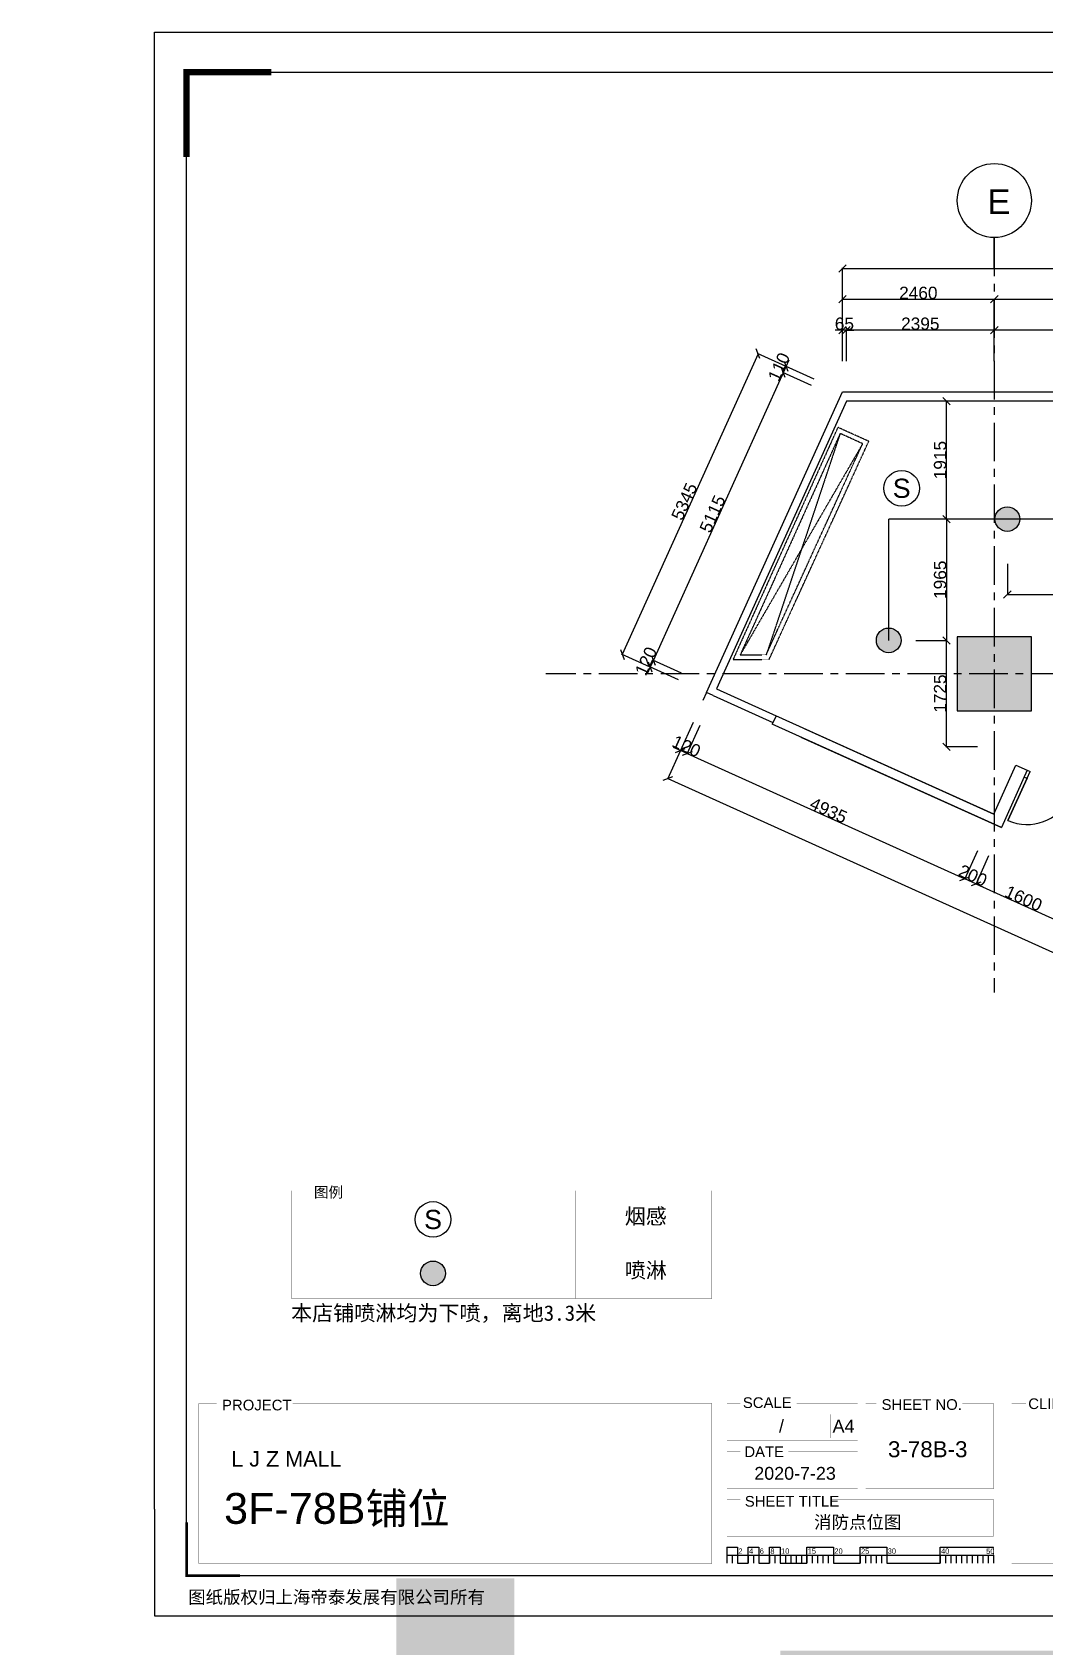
# Model space of a CAD drawing. Header units: inches. Extents: x -26443 to 171571, y -36276 to 39274.
# Drawn here: x 62936 to 79338, y -12232 to 13931 of the extents above; entities that cross this region are included whole.
import ezdxf
from ezdxf.enums import TextEntityAlignment as Align

# ---------------------------------------------------------------- set-up
doc = ezdxf.new("R2010")
doc.units = ezdxf.units.IN
doc.header["$MEASUREMENT"] = 0
doc.linetypes.add('CENTER', pattern=[2, 1.25, -0.25, 0.25, -0.25])
doc.linetypes.add('HIDDEN_PD8', pattern=[0.75, 0.5, -0.25])
for name, color, linetype in [('DIM', 3, 'Continuous'), ('DIM TEXT', 7, 'Continuous'), ('DOOR', 100, 'Continuous'), ('WALL', 255, 'Continuous'), ('喷淋', 1, 'Continuous'), ('烟感', 6, 'Continuous'), ('轴线', 10, 'CENTER')]:
    doc.layers.add(name, color=color, linetype=linetype)
doc.styles.get("Standard").update_dxf_attribs({"font": 'arial.ttf'})
doc.dimstyles.new('DIM-200MM', dxfattribs={"dimtxt": 200, "dimasz": 120, "dimexe": 10, "dimexo": 10, "dimgap": 0.7, "dimtad": 1, "dimdec": 0, "dimrnd": 5, "dimzin": 1, "dimdsep": 46, "dimtxsty": 'Standard', "dimblk": 'OBLIQUE', "dimcen": 0.5, "dimdle": 1, "dimclrd": 256, "dimclre": 256, "dimclrt": 7, "dimaunit": 1, "dimadec": 0, "dimazin": 0, "dimtfac": 1, "dimtdec": 0, "dimtix": 1, "dimtmove": 2, "dimatfit": 3, "dimfxl": 0, "dimtolj": 1, "dimtzin": 1, "dimarcsym": 0})

# ---------------------------------------------------------------- blocks, each defined once
blk = doc.blocks.new('_Oblique')
at = {"color": 0, "linetype": 'ByBlock', "lineweight": -2}
blk.add_line((-0.5, -0.5), (0.5, 0.5), dxfattribs=at)
blk = doc.blocks.new('*D98')
at = {"layer": 'DEFPOINTS', "color": 0, "transparency": 16777216}
for p in [(78522, 9104), (78522, 7954), (89522, 7954)]:
    blk.add_point(p, dxfattribs=at)
at = {"layer": 'DIM', "lineweight": -2, "transparency": 16777216}
for p, q in [((89523, 9104), (78521, 9104)), ((78522, 8604), (78522, 9114)), ((89522, 8604), (89522, 9114))]:
    blk.add_line(p, q, dxfattribs=at)
at = {"layer": 'DIM', "lineweight": -2, "transparency": 16777216, "xscale": 120, "yscale": 120, "zscale": 120, "rotation": 180}
blk.add_blockref('_Oblique', (78522, 9104), dxfattribs=at)
at = {"layer": 'DIM', "lineweight": -2, "transparency": 16777216, "xscale": 120, "yscale": 120, "zscale": 120}
blk.add_blockref('_Oblique', (89522, 9104), dxfattribs=at)
at = {"layer": 'DIM', "color": 7, "transparency": 16777216, "insert": (84022, 9207), "char_height": 200, "attachment_point": 5}
blk.add_mtext('\\A1;11000', dxfattribs=at)
blk = doc.blocks.new('*D114')
at = {"layer": 'DEFPOINTS', "color": 0, "transparency": 16777216}
for p in [(76061, 9104), (76061, 8104), (76125, 7954)]:
    blk.add_point(p, dxfattribs=at)
at = {"layer": 'DIM', "lineweight": -2, "transparency": 16777216}
for p, q in [((76061, 9104), (75941, 9104)), ((76061, 8604), (76061, 9114)), ((76125, 9104), (76061, 9104)), ((76125, 8604), (76125, 9114)), ((76125, 9104), (76245, 9104))]:
    blk.add_line(p, q, dxfattribs=at)
at = {"layer": 'DIM', "lineweight": -2, "transparency": 16777216, "xscale": 120, "yscale": 120, "zscale": 120}
blk.add_blockref('_Oblique', (76061, 9104), dxfattribs=at)
at = {"layer": 'DIM', "lineweight": -2, "transparency": 16777216, "xscale": 120, "yscale": 120, "zscale": 120, "rotation": 180}
blk.add_blockref('_Oblique', (76125, 9104), dxfattribs=at)
at = {"layer": 'DIM', "color": 7, "transparency": 16777216, "insert": (76093, 9207), "char_height": 200, "attachment_point": 5}
blk.add_mtext('\\A1;65', dxfattribs=at)
blk = doc.blocks.new('*D99')
at = {"layer": 'DEFPOINTS', "color": 0, "transparency": 16777216}
for p in [(76125, 9104), (76125, 7954), (78522, 7954)]:
    blk.add_point(p, dxfattribs=at)
at = {"layer": 'DIM', "lineweight": -2, "transparency": 16777216}
for p, q in [((78523, 9104), (76124, 9104)), ((76125, 8604), (76125, 9114)), ((78522, 8604), (78522, 9114))]:
    blk.add_line(p, q, dxfattribs=at)
at = {"layer": 'DIM', "lineweight": -2, "transparency": 16777216, "xscale": 120, "yscale": 120, "zscale": 120, "rotation": 180}
blk.add_blockref('_Oblique', (76125, 9104), dxfattribs=at)
at = {"layer": 'DIM', "lineweight": -2, "transparency": 16777216, "xscale": 120, "yscale": 120, "zscale": 120}
blk.add_blockref('_Oblique', (78522, 9104), dxfattribs=at)
at = {"layer": 'DIM', "color": 7, "transparency": 16777216, "insert": (77323, 9207), "char_height": 200, "attachment_point": 5}
blk.add_mtext('\\A1;2395', dxfattribs=at)
blk = doc.blocks.new('*D116')
at = {"layer": 'DEFPOINTS', "color": 0, "transparency": 16777216}
for p in [(78522, 9604), (76061, 8104), (78522, 8104)]:
    blk.add_point(p, dxfattribs=at)
at = {"layer": 'DIM', "lineweight": -2, "transparency": 16777216}
for p, q in [((76060, 9604), (78523, 9604)), ((76061, 9104), (76061, 9614)), ((78522, 9104), (78522, 9614))]:
    blk.add_line(p, q, dxfattribs=at)
at = {"layer": 'DIM', "lineweight": -2, "transparency": 16777216, "xscale": 120, "yscale": 120, "zscale": 120, "rotation": 180}
blk.add_blockref('_Oblique', (76061, 9604), dxfattribs=at)
at = {"layer": 'DIM', "lineweight": -2, "transparency": 16777216, "xscale": 120, "yscale": 120, "zscale": 120}
blk.add_blockref('_Oblique', (78522, 9604), dxfattribs=at)
at = {"layer": 'DIM', "color": 7, "transparency": 16777216, "insert": (77291, 9707), "char_height": 200, "attachment_point": 5}
blk.add_mtext('\\A1;2460', dxfattribs=at)
blk = doc.blocks.new('*D117')
at = {"layer": 'DEFPOINTS', "color": 0, "transparency": 16777216}
for p in [(89522, 9604), (78522, 8104), (89522, 8104)]:
    blk.add_point(p, dxfattribs=at)
at = {"layer": 'DIM', "lineweight": -2, "transparency": 16777216}
for p, q in [((78521, 9604), (89523, 9604)), ((78522, 9104), (78522, 9614)), ((89522, 9104), (89522, 9614))]:
    blk.add_line(p, q, dxfattribs=at)
at = {"layer": 'DIM', "lineweight": -2, "transparency": 16777216, "xscale": 120, "yscale": 120, "zscale": 120, "rotation": 180}
blk.add_blockref('_Oblique', (78522, 9604), dxfattribs=at)
at = {"layer": 'DIM', "lineweight": -2, "transparency": 16777216, "xscale": 120, "yscale": 120, "zscale": 120}
blk.add_blockref('_Oblique', (89522, 9604), dxfattribs=at)
at = {"layer": 'DIM', "color": 7, "transparency": 16777216, "insert": (84022, 9707), "char_height": 200, "attachment_point": 5}
blk.add_mtext('\\A1;11000', dxfattribs=at)
blk = doc.blocks.new('*D101')
at = {"layer": 'DEFPOINTS', "color": 0, "transparency": 16777216}
for p in [(90242, 10104), (76061, 8104), (90242, 8104)]:
    blk.add_point(p, dxfattribs=at)
at = {"layer": 'DIM', "lineweight": -2, "transparency": 16777216}
for p, q in [((76060, 10104), (90243, 10104)), ((76061, 9604), (76061, 10114)), ((90242, 9604), (90242, 10114))]:
    blk.add_line(p, q, dxfattribs=at)
at = {"layer": 'DIM', "lineweight": -2, "transparency": 16777216, "xscale": 120, "yscale": 120, "zscale": 120, "rotation": 180}
blk.add_blockref('_Oblique', (76061, 10104), dxfattribs=at)
at = {"layer": 'DIM', "lineweight": -2, "transparency": 16777216, "xscale": 120, "yscale": 120, "zscale": 120}
blk.add_blockref('_Oblique', (90242, 10104), dxfattribs=at)
at = {"layer": 'DIM', "color": 7, "transparency": 16777216, "insert": (83151, 10207), "char_height": 200, "attachment_point": 5}
blk.add_mtext('\\A1;14180', dxfattribs=at)
blk = doc.blocks.new('*D123')
at = {"layer": 'DEFPOINTS', "color": 0, "transparency": 16777216}
for p in [(73910, 3340), (74019, 3291), (73436, 2292)]:
    blk.add_point(p, dxfattribs=at)
at = {"layer": 'DIM', "lineweight": -2, "transparency": 16777216}
for p, q in [((73642, 2748), (73432, 2283)), ((73751, 2699), (73542, 2234)), ((73436, 2292), (73327, 2342)), ((73546, 2243), (73436, 2292)), ((73546, 2243), (73655, 2193))]:
    blk.add_line(p, q, dxfattribs=at)
at = {"layer": 'DIM', "lineweight": -2, "transparency": 16777216, "xscale": 120, "yscale": 120, "zscale": 120}
for p, rotation in [((73436, 2292), 335.699430208201), ((73546, 2243), 155.699430208201)]:
    blk.add_blockref('_Oblique', p, dxfattribs=dict(at, rotation=rotation))
at = {"layer": 'DIM', "color": 7, "transparency": 16777216, "insert": (73533, 2361), "char_height": 200, "attachment_point": 5, "rotation": 335.6994}
blk.add_mtext('\\A1;120', dxfattribs=at)
blk = doc.blocks.new('*D124')
at = {"layer": 'DEFPOINTS', "color": 0, "transparency": 16777216}
for p in [(74019, 3291), (78515, 1261), (78042, 213)]:
    blk.add_point(p, dxfattribs=at)
at = {"layer": 'DIM', "lineweight": -2, "transparency": 16777216}
for p, q in [((73751, 2699), (73542, 2234)), ((73545, 2243), (78043, 212)), ((78248, 668), (78038, 204))]:
    blk.add_line(p, q, dxfattribs=at)
at = {"layer": 'DIM', "lineweight": -2, "transparency": 16777216, "xscale": 120, "yscale": 120, "zscale": 120}
for p, rotation in [((73546, 2243), 155.6993187477827), ((78042, 213), 335.6993187477827)]:
    blk.add_blockref('_Oblique', p, dxfattribs=dict(at, rotation=rotation))
at = {"layer": 'DIM', "color": 7, "transparency": 16777216, "insert": (75836, 1322), "char_height": 200, "attachment_point": 5, "rotation": 335.6993}
blk.add_mtext('\\A1;4935', dxfattribs=at)
blk = doc.blocks.new('*D104')
at = {"layer": 'DEFPOINTS', "color": 0, "transparency": 16777216}
for p in [(78698, 1178), (80156, 520), (79682, -528)]:
    blk.add_point(p, dxfattribs=at)
at = {"layer": 'DIM', "lineweight": -2, "transparency": 16777216}
for p, q in [((78430, 586), (78220, 121)), ((78223, 131), (79683, -528)), ((79888, -72), (79678, -537))]:
    blk.add_line(p, q, dxfattribs=at)
at = {"layer": 'DIM', "lineweight": -2, "transparency": 16777216, "xscale": 120, "yscale": 120, "zscale": 120}
for p, rotation in [((78224, 130), 155.6994455018261), ((79682, -528), 335.6994455018261)]:
    blk.add_blockref('_Oblique', p, dxfattribs=dict(at, rotation=rotation))
at = {"layer": 'DIM', "color": 7, "transparency": 16777216, "insert": (78996, -105), "char_height": 200, "attachment_point": 5, "rotation": 335.6994}
blk.add_mtext('\\A1;1600', dxfattribs=at)
blk = doc.blocks.new('*D105')
at = {"layer": 'DEFPOINTS', "color": 0, "transparency": 16777216}
for p in [(78515, 1261), (78698, 1178), (78042, 213)]:
    blk.add_point(p, dxfattribs=at)
at = {"layer": 'DIM', "lineweight": -2, "transparency": 16777216}
for p, q in [((78248, 668), (78038, 204)), ((78430, 586), (78220, 121)), ((78042, 213), (77933, 262)), ((78224, 130), (78042, 213)), ((78224, 130), (78334, 81))]:
    blk.add_line(p, q, dxfattribs=at)
at = {"layer": 'DIM', "lineweight": -2, "transparency": 16777216, "xscale": 120, "yscale": 120, "zscale": 120}
for p, rotation in [((78042, 213), 335.6983586521606), ((78224, 130), 155.6983586521605)]:
    blk.add_blockref('_Oblique', p, dxfattribs=dict(at, rotation=rotation))
at = {"layer": 'DIM', "color": 7, "transparency": 16777216, "insert": (78175, 265), "char_height": 200, "attachment_point": 5, "rotation": 335.6984}
blk.add_mtext('\\A1;200', dxfattribs=at)
blk = doc.blocks.new('*D107')
at = {"layer": 'DEFPOINTS', "color": 0, "transparency": 16777216}
for p in [(73848, 3204), (87203, -2827), (86586, -4194)]:
    blk.add_point(p, dxfattribs=at)
at = {"layer": 'DIM', "lineweight": -2, "transparency": 16777216}
for p, q in [((73436, 2292), (73226, 1827)), ((73230, 1837), (86587, -4194)), ((86792, -3738), (86582, -4203))]:
    blk.add_line(p, q, dxfattribs=at)
at = {"layer": 'DIM', "lineweight": -2, "transparency": 16777216, "xscale": 120, "yscale": 120, "zscale": 120}
for p, rotation in [((73231, 1837), 155.6994315629858), ((86586, -4194), 335.6994315629858)]:
    blk.add_blockref('_Oblique', p, dxfattribs=dict(at, rotation=rotation))
at = {"layer": 'DIM', "color": 7, "transparency": 16777216, "insert": (79950, -1085), "char_height": 200, "attachment_point": 5, "rotation": 335.6994}
blk.add_mtext('\\A1;14655', dxfattribs=at)
blk = doc.blocks.new('*D127')
at = {"layer": 'DEFPOINTS', "color": 0, "transparency": 16777216}
for p in [(72949, 3643), (73970, 3182), (74019, 3291)]:
    blk.add_point(p, dxfattribs=at)
at = {"layer": 'DIM', "lineweight": -2, "transparency": 16777216}
for p, q in [((72998, 3752), (72949, 3643)), ((73454, 3546), (72989, 3756)), ((72998, 3752), (73048, 3861)), ((72949, 3643), (72899, 3533)), ((73405, 3437), (72940, 3647))]:
    blk.add_line(p, q, dxfattribs=at)
at = {"layer": 'DIM', "lineweight": -2, "transparency": 16777216, "xscale": 120, "yscale": 120, "zscale": 120}
for p, rotation in [((72949, 3643), 65.69943020803069), ((72998, 3752), 245.6994302080307)]:
    blk.add_blockref('_Oblique', p, dxfattribs=dict(at, rotation=rotation))
at = {"layer": 'DIM', "color": 7, "transparency": 16777216, "insert": (72880, 3740), "char_height": 200, "attachment_point": 5, "rotation": 65.6994}
blk.add_mtext('\\A1;120', dxfattribs=at)
blk = doc.blocks.new('*D108')
at = {"layer": 'DEFPOINTS', "color": 0, "transparency": 16777216}
for p in [(75104, 8415), (76125, 7954), (74019, 3291)]:
    blk.add_point(p, dxfattribs=at)
at = {"layer": 'DIM', "lineweight": -2, "transparency": 16777216}
for p, q in [((72998, 3751), (75104, 8416)), ((75560, 8209), (75095, 8419)), ((73454, 3546), (72989, 3756))]:
    blk.add_line(p, q, dxfattribs=at)
at = {"layer": 'DIM', "lineweight": -2, "transparency": 16777216, "xscale": 120, "yscale": 120, "zscale": 120}
for p, rotation in [((75104, 8415), 65.69943020820642), ((72998, 3752), 245.6994302082064)]:
    blk.add_blockref('_Oblique', p, dxfattribs=dict(at, rotation=rotation))
at = {"layer": 'DIM', "color": 7, "transparency": 16777216, "insert": (73957, 6126), "char_height": 200, "attachment_point": 5, "rotation": 65.6994}
blk.add_mtext('\\A1;5115', dxfattribs=at)
blk = doc.blocks.new('*D109')
at = {"layer": 'DEFPOINTS', "color": 0, "transparency": 16777216}
for p in [(75149, 8516), (76015, 8004), (76061, 8104)]:
    blk.add_point(p, dxfattribs=at)
at = {"layer": 'DIM', "lineweight": -2, "transparency": 16777216}
for p, q in [((75104, 8415), (75054, 8306)), ((75560, 8209), (75095, 8419)), ((75104, 8415), (75149, 8516)), ((75605, 8310), (75140, 8520)), ((75149, 8516), (75199, 8625))]:
    blk.add_line(p, q, dxfattribs=at)
at = {"layer": 'DIM', "lineweight": -2, "transparency": 16777216, "xscale": 120, "yscale": 120, "zscale": 120}
for p, rotation in [((75104, 8415), 65.69943020820014), ((75149, 8516), 245.6994302082001)]:
    blk.add_blockref('_Oblique', p, dxfattribs=dict(at, rotation=rotation))
at = {"layer": 'DIM', "color": 7, "transparency": 16777216, "insert": (75033, 8508), "char_height": 200, "attachment_point": 5, "rotation": 65.6994}
blk.add_mtext('\\A1;110', dxfattribs=at)
blk = doc.blocks.new('*D110')
at = {"layer": 'DEFPOINTS', "color": 0, "transparency": 16777216}
for p in [(76061, 8104), (72493, 3848), (73860, 3231)]:
    blk.add_point(p, dxfattribs=at)
at = {"layer": 'DIM', "lineweight": -2, "transparency": 16777216}
for p, q in [((74694, 8722), (72493, 3847)), ((75149, 8516), (74684, 8726)), ((72949, 3643), (72484, 3852))]:
    blk.add_line(p, q, dxfattribs=at)
at = {"layer": 'DIM', "lineweight": -2, "transparency": 16777216, "xscale": 120, "yscale": 120, "zscale": 120}
for p, rotation in [((74694, 8722), 65.69943020803522), ((72493, 3848), 245.6994302080352)]:
    blk.add_blockref('_Oblique', p, dxfattribs=dict(at, rotation=rotation))
at = {"layer": 'DIM', "color": 7, "transparency": 16777216, "insert": (73500, 6327), "char_height": 200, "attachment_point": 5, "rotation": 65.6994}
blk.add_mtext('\\A1;5345', dxfattribs=at)
blk = doc.blocks.new('penlin')
at = {"layer": '喷淋'}
h = blk.add_hatch(color=256, dxfattribs=at)
h.dxf.hatch_style = 1
edge = h.paths.add_edge_path()
edge.add_arc((79961, 6042), 200, 0, 360)
blk.add_circle((79961, 6042), 200, dxfattribs=at)
blk = doc.blocks.new('EFRSDC')
at = {"layer": '烟感'}
blk.add_circle((0, 0), 0.1016, dxfattribs=at)
blk.add_attdef('E-FIR', text='', height=0.1094, dxfattribs=at).set_placement((0, 0), align=Align.MIDDLE_CENTER)
blk = doc.blocks.new('*D130')
at = {"layer": 'DEFPOINTS', "color": 0, "transparency": 16777216}
for p in [(78733, 6042), (81733, 6042), (81733, 4819)]:
    blk.add_point(p, dxfattribs=at)
at = {"layer": 'DIM', "lineweight": -2, "transparency": 16777216}
for p, q in [((78733, 5319), (78733, 4809)), ((81733, 5319), (81733, 4809)), ((78732, 4819), (81734, 4819))]:
    blk.add_line(p, q, dxfattribs=at)
at = {"layer": 'DIM', "lineweight": -2, "transparency": 16777216, "xscale": 120, "yscale": 120, "zscale": 120, "rotation": 180}
blk.add_blockref('_Oblique', (78733, 4819), dxfattribs=at)
at = {"layer": 'DIM', "lineweight": -2, "transparency": 16777216, "xscale": 120, "yscale": 120, "zscale": 120}
blk.add_blockref('_Oblique', (81733, 4819), dxfattribs=at)
at = {"layer": 'DIM', "color": 7, "transparency": 16777216, "insert": (80233, 4922), "char_height": 200, "attachment_point": 5}
blk.add_mtext('\\A1;3000', dxfattribs=at)
blk = doc.blocks.new('*D134')
at = {"layer": 'DEFPOINTS', "color": 0, "transparency": 16777216}
for p in [(77748, 7954), (78733, 7954), (78733, 6042)]:
    blk.add_point(p, dxfattribs=at)
at = {"layer": 'DIM', "lineweight": -2, "transparency": 16777216}
for p, q in [((78248, 7954), (77738, 7954)), ((77748, 6041), (77748, 7955)), ((78248, 6042), (77738, 6042))]:
    blk.add_line(p, q, dxfattribs=at)
at = {"layer": 'DIM', "lineweight": -2, "transparency": 16777216, "xscale": 120, "yscale": 120, "zscale": 120}
for p, rotation in [((77748, 7954), 90), ((77748, 6042), 270)]:
    blk.add_blockref('_Oblique', p, dxfattribs=dict(at, rotation=rotation))
at = {"layer": 'DIM', "color": 7, "transparency": 16777216, "insert": (77645, 6998), "char_height": 200, "attachment_point": 5, "rotation": 90}
blk.add_mtext('\\A1;1915', dxfattribs=at)
blk = doc.blocks.new('*D138')
at = {"layer": 'DEFPOINTS', "color": 0, "transparency": 16777216}
for p in [(78733, 6042), (76811, 4076), (77748, 4076)]:
    blk.add_point(p, dxfattribs=at)
at = {"layer": 'DIM', "lineweight": -2, "transparency": 16777216}
for p, q in [((78248, 6042), (77738, 6042)), ((77748, 6043), (77748, 4075)), ((77248, 4076), (77758, 4076))]:
    blk.add_line(p, q, dxfattribs=at)
at = {"layer": 'DIM', "lineweight": -2, "transparency": 16777216, "xscale": 120, "yscale": 120, "zscale": 120}
for p, rotation in [((77748, 6042), 90), ((77748, 4076), 270)]:
    blk.add_blockref('_Oblique', p, dxfattribs=dict(at, rotation=rotation))
at = {"layer": 'DIM', "color": 7, "transparency": 16777216, "insert": (77645, 5059), "char_height": 200, "attachment_point": 5, "rotation": 90}
blk.add_mtext('\\A1;1965', dxfattribs=at)
blk = doc.blocks.new('*D139')
at = {"layer": 'DEFPOINTS', "color": 0, "transparency": 16777216}
for p in [(76811, 4076), (77748, 4076), (80112, 2353)]:
    blk.add_point(p, dxfattribs=at)
at = {"layer": 'DIM', "lineweight": -2, "transparency": 16777216}
for p, q in [((77248, 4076), (77758, 4076)), ((77748, 2352), (77748, 4077)), ((78248, 2353), (77738, 2353))]:
    blk.add_line(p, q, dxfattribs=at)
at = {"layer": 'DIM', "lineweight": -2, "transparency": 16777216, "xscale": 120, "yscale": 120, "zscale": 120}
for p, rotation in [((77748, 4076), 90), ((77748, 2353), 270)]:
    blk.add_blockref('_Oblique', p, dxfattribs=dict(at, rotation=rotation))
at = {"layer": 'DIM', "color": 7, "transparency": 16777216, "insert": (77645, 3214), "char_height": 200, "attachment_point": 5, "rotation": 90}
blk.add_mtext('\\A1;1725', dxfattribs=at)

msp = doc.modelspace()

# ---------------------------------------------------------------- hatches: boundary and pattern name
at = {"layer": 'WALL'}
h = msp.add_hatch(color=256, dxfattribs=at)
h.dxf.hatch_style = 1
h.paths.add_polyline_path([(79122, 2935.1), (79122, 4135.1), (77922, 4135.1), (77922, 2935.1)])
h.paths.add_polyline_path([(90122, 2935.1), (90122, 4135.1), (88922, 4135.1), (88922, 2935.1)])

# ---------------------------------------------------------------- linework, layer by layer
at = {"color": 8}
msp.add_line((74191, -10748.5), (78511, -10748.5), dxfattribs=at)
for points in [[(64916, -10001.8), (64916, 13931), (99476, 13931)], [(64916, -10001.8), (64916, -11729.8), (99476, -11729.8)], [(74191, -10618.9), (74191, -10878.1)], [(74363.8, -10748.5), (74363.8, -10878.1)], [(75919, -10748.5), (75919, -10878.1)], [(76351, -10748.5), (76351, -10878.1)], [(78511, -10748.5), (78511, -10878.1)]]:
    msp.add_lwpolyline(points)
for points, const_width in [([(65434.4, 11910.8), (65434.4, 13283), (66806.6, 13283)], 103.7), ([(68076.4, -4841.8), (73944.5, -4841.8), (73944.5, -6590.3), (67134.4, -6590.3), (67134.4, -4841.8), (67424.1, -4841.8)], 4.32), ([(71742.6, -6590.3), (71742.6, -4841.8)], 4.32), ([(67134.4, -5716.1), (73944.5, -5716.1)], 4.32), ([(67153.2, -8290.3), (73944.5, -8290.3), (73944.5, -10881.8), (65634.4, -10881.8), (65634.4, -8290.3), (65924.1, -8290.3)], 4.32), ([(75317.6, -8290.3), (76307.8, -8290.3), (76307.8, -8895.1), (74191, -8895.1), (74191, -8290.3), (74407, -8290.3)], 4.32), ([(78005, -8290.3), (78511, -8290.3), (78511, -9672.7), (76437.4, -9672.7), (76437.4, -8290.3), (76610.2, -8290.3)], 4.32), ([(80022.7, -8290.3), (92840.3, -8290.3), (92840.3, -10881.8), (78803.2, -10881.8), (78803.2, -8290.3), (79036.3, -8290.3)], 4.32), ([(75863.3, -8463.6), (75863.3, -8848.8)], 4.32), ([(75182.8, -9067.9), (76307.8, -9067.9), (76307.8, -9672.7), (74191, -9672.7), (74191, -9067.9), (74407, -9067.9)], 4.32), ([(75871.8, -9845.5), (78511, -9845.5), (78511, -10441.5), (74191, -10441.5), (74191, -9845.5), (74407, -9845.5)], 4.32), ([(65434.4, -10217.8), (65434.4, -11081.8), (66298.4, -11081.8)], 43.2), ([(74363.8, -10618.9), (74363.8, -10748.5)], 8.64), ([(74536.6, -10618.9), (74536.6, -10748.5)], 8.64), ([(74709.4, -10618.9), (74709.4, -10748.5)], 8.64), ([(74882.2, -10618.9), (74882.2, -10748.5)], 8.64), ([(75055, -10618.9), (75055, -10748.5)], 8.64), ([(75487, -10618.9), (75487, -10748.5)], 8.64), ([(75919, -10618.9), (75919, -10748.5)], 8.64), ([(76351, -10618.9), (76351, -10748.5)], 8.64), ([(76783, -10618.9), (76783, -10748.5)], 8.64), ([(77647, -10618.9), (77647, -10748.5)], 8.64), ([(78511, -10618.9), (78511, -10748.5)], 8.64)]:
    msp.add_lwpolyline(points, dxfattribs=dict(const_width=const_width))
msp.add_lwpolyline([(65434.4, 13283), (100685.6, 13283), (100685.6, -11081.8), (65434.4, -11081.8)], close=True)
for points in [[(74191, -10618.9), (74363.8, -10618.9), (74363.8, -10878.1), (74536.6, -10878.1), (74536.6, -10618.9), (74709.4, -10618.9), (74709.4, -10878.1), (74882.2, -10878.1), (74882.2, -10618.9), (75055, -10618.9), (75055, -10878.1), (75487, -10878.1), (75487, -10618.9), (75919, -10618.9), (75919, -10878.1), (76351, -10878.1), (76351, -10618.9), (76783, -10618.9), (76783, -10878.1), (77647, -10878.1), (77647, -10618.9), (78511, -10618.9)], [(74277.4, -10748.5), (74277.4, -10878.1)], [(74536.6, -10748.5), (74536.6, -10878.1)], [(74623, -10748.5), (74623, -10878.1)], [(74709.4, -10748.5), (74709.4, -10878.1)], [(74882.2, -10748.5), (74882.2, -10878.1)], [(74968.6, -10748.5), (74968.6, -10878.1)], [(75055, -10748.5), (75055, -10878.1)], [(75141.4, -10748.5), (75141.4, -10878.1)], [(75227.8, -10748.5), (75227.8, -10878.1)], [(75314.2, -10748.5), (75314.2, -10878.1)], [(75400.6, -10748.5), (75400.6, -10878.1)], [(75487, -10748.5), (75487, -10878.1)], [(75573.4, -10748.5), (75573.4, -10878.1)], [(75659.8, -10748.5), (75659.8, -10878.1)], [(75746.2, -10748.5), (75746.2, -10878.1)], [(75832.6, -10748.5), (75832.6, -10878.1)], [(76437.4, -10748.5), (76437.4, -10878.1)], [(76523.8, -10748.5), (76523.8, -10878.1)], [(76610.2, -10748.5), (76610.2, -10878.1)], [(76696.6, -10748.5), (76696.6, -10878.1)], [(76783, -10748.5), (76783, -10878.1)], [(77647, -10748.5), (77647, -10878.1)], [(77733.4, -10748.5), (77733.4, -10878.1)], [(77819.8, -10748.5), (77819.8, -10878.1)], [(77906.2, -10748.5), (77906.2, -10878.1)], [(77992.6, -10748.5), (77992.6, -10878.1)], [(78079, -10748.5), (78079, -10878.1)], [(78165.4, -10748.5), (78165.4, -10878.1)], [(78251.8, -10748.5), (78251.8, -10878.1)], [(78338.2, -10748.5), (78338.2, -10878.1)], [(78424.6, -10748.5), (78424.6, -10878.1)]]:
    msp.add_lwpolyline(points, dxfattribs=at)
at = {"layer": 'DIM'}
for p, q in [((78522, 10103.9), (78522, 10603.9)), ((73860.2, 3231), (73801.9, 3101.8))]:
    msp.add_line(p, q, dxfattribs=at)
msp.add_circle((78522, 11204.3), 600, dxfattribs=at)
at = {"layer": 'DOOR'}
for p, q in [((79006.2, 1862), (79051.8, 1841.4)), ((79055.6, 1971.3), (79101.2, 1950.8))]:
    msp.add_line(p, q, dxfattribs=at)
at = {"layer": 'DOOR', "linetype": 'Continuous'}
msp.add_line((79051.8, 1841.4), (79101.2, 1950.8), dxfattribs=at)
msp.add_lwpolyline([(79051.8, 1841.4), (79051.8, 1841.4), (78743.2, 1157.9), (78743.2, 1158), (79051.8, 1841.4)], dxfattribs=at)
msp.add_arc((79051.8, 1841.4), 749.9, 245.69953, 335.69953, dxfattribs=at)
at = {"layer": 'WALL', "linetype": 'HIDDEN_PD8', "ltscale": 0.05}
for p, q in [((76024.4, 7428.7), (74825.8, 3842.7)), ((76389, 7264.1), (74405.3, 3842.7))]:
    msp.add_line(p, q, dxfattribs=at)
at = {"layer": 'WALL'}
for p, q in [((73969.6, 3181.6), (74935.7, 2745.4)), ((74019, 3291), (74985.1, 2854.8)), ((74201.2, 3208.7), (74201.2, 3208.7)), ((74201.2, 3208.7), (74201.2, 3208.7)), ((74201.2, 3208.7), (74201.2, 3208.7)), ((75449.9, 2644.9), (78515.3, 1260.7)), ((75388.1, 2508.2), (78635.9, 1041.7))]:
    msp.add_line(p, q, dxfattribs=at)
for points in [[(73969.6, 3181.6), (73860.2, 3231), (76060.6, 8104.3), (90242, 8104.3), (90242, 7954.3)], [(90242, 7954.3), (76124.6, 7954.3), (74019, 3291)], [(74985.1, 2854.8), (74923.3, 2718)], [(78635.9, 1041.7), (74923.3, 2718)], [(78515.3, 1260.7), (74985, 2854.8)], [(78515.3, 1260.7), (78873.3, 2053.7), (79055.6, 1971.3), (78635.9, 1041.7)]]:
    msp.add_lwpolyline(points, dxfattribs=at)
at = {"layer": 'WALL', "linetype": 'HIDDEN_PD8', "ltscale": 0.05}
msp.add_lwpolyline([(74289.1, 3767.7), (74874, 3767.7), (76488.2, 7301.6), (75986.9, 7527.9), (74289.1, 3767.7)], dxfattribs=at)
msp.add_lwpolyline([(74405.3, 3842.7), (74825.8, 3842.7), (76388.7, 7264.2), (76024.4, 7428.7)], close=True, dxfattribs=at)
at = {"layer": 'WALL'}
msp.add_lwpolyline([(79122, 2935.1), (79122, 4135.1), (77922, 4135.1), (77922, 2935.1)], close=True, dxfattribs=at)
msp.add_lwpolyline([(79122, 2935.1), (79122, 4135.1), (77922, 4135.1), (77922, 2935.1)], close=True, dxfattribs=at)
at = {"layer": '喷淋'}
for p in [(87733.1, 6041.5), (76810.7, 4076.2)]:
    msp.add_line(p, (76810.7, 6041.5), dxfattribs=at)
at = {"layer": '轴线', "ltscale": 500}
for p, q in [((78522, 10604.3), (78522, -1631.1)), ((92742, 3535.1), (71254.5, 3535.1))]:
    msp.add_line(p, q, dxfattribs=at)

# ---------------------------------------------------------------- block references
at = {"layer": '喷淋'}
for p in [(-1228, 0), (-3150.4, -1965.3), (-10533, -12223.7)]:
    msp.add_blockref('penlin', p, dxfattribs=at)
at = {"layer": '烟感', "xscale": 2844.8, "yscale": 2844.8, "zscale": 2844.8}
for p in [(77020.9, 6541.4), (69428.1, -5308)]:
    msp.add_blockref('EFRSDC', p, dxfattribs=at).add_auto_attribs({'E-FIR': 'S'})

# ---------------------------------------------------------------- texts
for s, height, p in [('图例', 172.8, (67499, -4953.7)), ('PROJECT', 172.8, (66009.9, -8402.1)), ('SCALE', 172.8, (74448, -8362.7)), ('SHEET NO.', 172.8, (76695.7, -8393.5)), ('CLIENT', 172.8, (79072.1, -8380.6)), ('A4', 207.36, (75902.1, -8760.9)), ('DATE', 172.8, (74471.7, -9158.1)), ('SHEET TITLE', 172.8, (74479.4, -9961.8)), ('2', 86.4, (74375.6, -10725.7)), ('4', 86.4, (74548.4, -10725.7)), ('6', 86.4, (74721.2, -10725.7)), ('8', 86.4, (74894, -10725.7)), ('10', 86.4, (75066.8, -10725.7)), ('15', 86.4, (75498.8, -10725.7)), ('20', 86.4, (75930.8, -10725.7)), ('25', 86.4, (76362.8, -10725.7)), ('30', 86.4, (76794.8, -10725.7)), ('40', 86.4, (77658.8, -10725.7)), ('50', 86.4, (78390.1, -10728.8)), ('图纸版权归上海帝泰发展有限公司所有', 207.36, (65460.9, -11532))]:
    msp.add_text(s, height=height).set_placement(p)
at = {"attachment_point": 1}
for s, width, insert, char_height in [('{\\fSimSun|b0|i0|c134|p2;烟感}', 6808.082, (72534.3, -5131.4), 250), ('{\\fSimSun|b0|i0|c134|p2;喷淋}', 6808.082, (72534.3, -6005.6), 250), ('{\\fSimSun|b0|i0|c134|p2;本店铺喷淋均为下喷，离地3.3米}', 6808.082, (67128.9, -6699.1), 250), ('L J Z MALL', 6808.082, (66160.1, -9062.6), 250), ('{\\fSimSun|b0|i0|c134|p2;图纸数据仅示意}', 205426.225, (-17561.6, -14011.4), 20000)]:
    msp.add_mtext_dynamic_manual_height_columns(s, width=width, gutter_width=1, heights=[0], dxfattribs=dict(at, insert=insert, char_height=char_height))
for tag, text, p in [('/', 'AS NOTED', (75114.6, -8757.7)), ('2020-7-23', '2020-7-22', (75953.9, -9525.7))]:
    msp.add_attdef(tag, text=text, height=207.36).set_placement(p, align=Align.RIGHT)
for tag, p, s, height in [('3-78B-3', (76799.3, -9161.2), 'SHEET NO.', 259.2), ('3F-78B铺位', (66043, -10240.6), '###############', 500), ('消防点位图', (75602.5, -10316.4), 'SHEET-TITLE', 207.36)]:
    msp.add_attdef(tag, p, s, height=height)
at = {"layer": 'DIM TEXT', "insert": (78410.7, 11386.1), "char_height": 400, "attachment_point": 1}
msp.add_mtext_dynamic_manual_height_columns('E', width=10456.675, gutter_width=2, heights=[0], dxfattribs=at)

# ---------------------------------------------------------------- dimensions: what is measured, and where the dimension line sits
at = {"layer": 'DIM'}
for base, p1, p2, picture, middle in [((90242, 10104.3), (76060.6, 8104.3), (90242, 8104.3), '*D101', (83151.3, 10207.1)), ((78522, 9604.3), (76060.6, 8104.3), (78522, 8104.3), '*D116', (77291.3, 9707.1)), ((89522, 9604.3), (78522, 8104.3), (89522, 8104.3), '*D117', (84022, 9707.1)), ((76060.6, 9104.3), (76124.6, 7954.3), (76060.6, 8104.3), '*D114', (76092.6, 9207.1)), ((76124.6, 9104.3), (78522, 7954.3), (76124.6, 7954.3), '*D99', (77323.3, 9207.1)), ((78522, 9104.3), (89522, 7954.3), (78522, 7954.3), '*D98', (84022, 9207.1)), ((81733.1, 4819.4), (78733.1, 6041.5), (81733.1, 6041.5), '*D130', (80233.1, 4922.3))]:
    dim = msp.add_linear_dim(base=base, p1=p1, p2=p2, dimstyle='DIM-200MM', dxfattribs=at)
    dim.commit()
    dim.dimension.update_dxf_attribs({"geometry": picture, "text_midpoint": middle})
for p1, p2, distance, picture, middle in [((76060.6, 8104.3), (73860.2, 3231), -1500, '*D110', (73499.6, 6327.2)), ((76015.2, 8003.6), (76060.6, 8104.3), 1000, '*D109', (75032.8, 8507.8)), ((74019, 3291), (76124.6, 7954.3), 1120, '*D108', (73957.3, 6125.8)), ((74019, 3291), (73969.6, 3181.6), -1120, '*D127', (72879.8, 3739.5)), ((73847.9, 3203.6), (87203, -2826.6), -1500, '*D107', (79950.5, -1084.9)), ((74019, 3291), (73909.6, 3340.4), 1150, '*D123', (73533.3, 2361.3)), ((74019, 3291), (78515.3, 1260.7), -1150, '*D124', (75836.2, 1321.5)), ((78697.6, 1178.4), (78515.3, 1260.7), 1150, '*D105', (78175.5, 265.2)), ((78697.6, 1178.4), (80155.7, 520.1), -1150, '*D104', (78995.7, -105.2))]:
    dim = msp.add_aligned_dim(p1=p1, p2=p2, distance=distance, dimstyle='DIM-200MM', dxfattribs=at)
    dim.commit()
    dim.dimension.update_dxf_attribs({"geometry": picture, "text_midpoint": middle})
for base, p1, p2, picture, middle in [((77747.6, 7954.3), (78733.1, 6041.5), (78733.1, 7954.3), '*D134', (77644.8, 6997.9)), ((77747.6, 4076.2), (78733.1, 6041.5), (76810.7, 4076.2), '*D138', (77644.8, 5058.9)), ((77747.6, 4076.2), (80112, 2352.5), (76810.7, 4076.2), '*D139', (77644.8, 3214.4))]:
    dim = msp.add_linear_dim(base=base, p1=p1, p2=p2, angle=90, dimstyle='DIM-200MM', dxfattribs=at)
    dim.commit()
    dim.dimension.update_dxf_attribs({"geometry": picture, "text_midpoint": middle})

doc.saveas('drawing.dxf')
